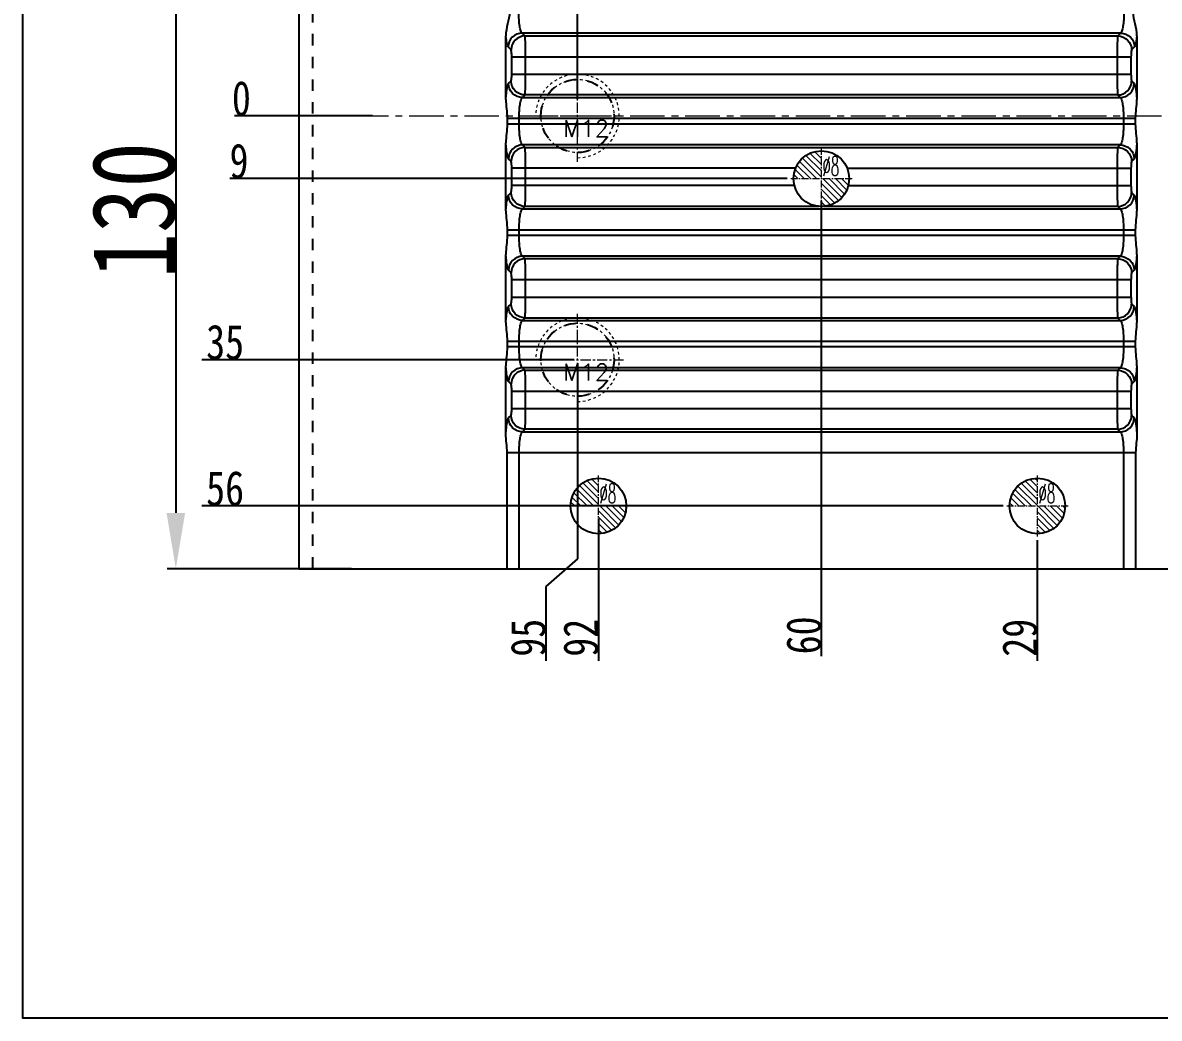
# Model space of a CAD drawing. Header units: millimetres. Extents: x 2673 to 5721, y -10743 to 3474.
# Drawn here: x 3551.6 to 3714.7, y -4053.2 to -3910.2 of the extents above; entities that cross this region are included whole.
import ezdxf

# ---------------------------------------------------------------- set-up
doc = ezdxf.new("R2010")
doc.units = ezdxf.units.MM
doc.header["$LTSCALE"] = 16.335
doc.header["$PDMODE"] = 3
doc.header["$PDSIZE"] = 0.3125
doc.linetypes.add('CENTER', pattern=[0.6, 0.375, -0.075, 0.075, -0.075])
doc.linetypes.add('HIDDEN', pattern=[0.2, 0.1, -0.1])
doc.layers.get('0').update_dxf_attribs({"linetype": 'CONTINUOUS'})
doc.layers.get('Defpoints').update_dxf_attribs({"linetype": 'CONTINUOUS'})
doc.layers.add('DEFAULT_2', color=8, linetype='HIDDEN')
for name, color, linetype, lineweight in [('dim', 82, 'CONTINUOUS', 9), ('epin', 13, 'CONTINUOUS', 9), ('screw', 33, 'CONTINUOUS', 13)]:
    doc.layers.add(name, color=color, linetype=linetype, lineweight=lineweight)
doc.styles.get("Standard").update_dxf_attribs({"font": 'txt', "width": 0.8})
doc.styles.add('TXT', font='txt.shx', dxfattribs={"bigfont": 'gbcbig.shx'})
doc.styles.add('TXT05', font='txt.shx', dxfattribs={"width": 0.5, "bigfont": 'gbcbig.shx'})
doc.dimstyles.new('ISO-25', dxfattribs={"dimtxt": 12, "dimasz": 8, "dimexe": 1.25, "dimexo": 0.625, "dimgap": 0, "dimtad": 1, "dimdsep": 46, "dimtxsty": 'Standard', "dimcen": 0, "dimclrd": 4, "dimclre": 4, "dimclrt": 6, "dimazin": 0, "dimtfac": 1, "dimtofl": 0, "dimtmove": 0, "dimatfit": 3, "dimfxl": 0, "dimarcsym": 0})

# ---------------------------------------------------------------- blocks, each defined once
blk = doc.blocks.new('epin_ejp_8')
at = {"layer": 'epin', "ltscale": 0.5}
h = blk.add_hatch(dxfattribs=at)
h.set_pattern_fill('_ANSI31', color=123, scale=0.2, angle=90, style=0)
h.set_pattern_definition([(135, (-3069.6252, 813.4417), (-0.4490128, -0.4490128), [])])
h.paths.add_polyline_path([(0, 4, 0.414214), (-4, 0), (0, 0)])
h.paths.add_polyline_path([(4, 0), (0, 0), (0, -4, 0.414214)])
at = {"layer": 'epin', "color": 1, "linetype": 'CENTER', "ltscale": 0.16}
for p, q in [((0, -4.4), (0, 4.4)), ((-4.4, 0), (4.4, 0))]:
    blk.add_line(p, q, dxfattribs=at)
at = {"layer": 'epin', "ltscale": 0.5}
blk.add_circle((0, 0), 4, dxfattribs=at)
at = {"layer": 'epin', "color": 6, "ltscale": 0.5, "style": 'TXT05', "width": 0.5}
blk.add_text('%%c8', height=2.8, dxfattribs=at).set_placement((0.16, 0.4))
blk = doc.blocks.new('screw_m12_g')
at = {"layer": 'screw', "color": 1, "linetype": 'CENTER', "ltscale": 0.24}
for p, q in [((0, -6.6), (0, 6.6)), ((-6.6, 0), (6.6, 0))]:
    blk.add_line(p, q, dxfattribs=at)
at = {"layer": 'screw', "color": 33, "linetype": 'HIDDEN', "ltscale": 0.24}
blk.add_circle((0, 0), 5.25, dxfattribs=at)
at = {"layer": 'screw', "color": 92, "linetype": 'HIDDEN', "ltscale": 0.24}
blk.add_arc((0, 0), 6, 270, 180, dxfattribs=at)
at = {"layer": 'screw', "color": 6, "style": 'TXT'}
blk.add_text('M12', height=2.4, dxfattribs=at).set_placement((-2.04, -3))
blk = doc.blocks.new('*D595')
at = {"layer": 'Defpoints', "color": 0}
for p in [(3583.99, -3923.6), (3602.3, -3923.6), (3726.22, -3923.6)]:
    blk.add_point(p, dxfattribs=at)
at = {"layer": 'dim', "color": 4, "lineweight": -2}
blk.add_line((3601.8, -3923.6), (3581.99, -3923.6), dxfattribs=at)
at = {"layer": 'dim', "color": 6, "insert": (3582.99, -3921.1), "char_height": 5, "attachment_point": 5}
blk.add_mtext('0', dxfattribs=at)
blk = doc.blocks.new('*D596')
at = {"layer": 'Defpoints', "color": 0}
for p in [(3726.22, -3923.6), (3583.99, -3932.6), (3661.82, -3932.6)]:
    blk.add_point(p, dxfattribs=at)
at = {"layer": 'dim', "color": 4, "lineweight": -2}
blk.add_line((3661.32, -3932.6), (3581.32, -3932.6), dxfattribs=at)
at = {"layer": 'dim', "color": 6, "insert": (3582.65, -3930.1), "char_height": 5, "attachment_point": 5}
blk.add_mtext('9', dxfattribs=at)
blk = doc.blocks.new('*D597')
at = {"layer": 'Defpoints', "color": 0}
for p in [(3726.22, -3923.6), (3583.99, -3958.6), (3631.22, -3958.6)]:
    blk.add_point(p, dxfattribs=at)
at = {"layer": 'dim', "color": 4, "lineweight": -2}
blk.add_line((3630.72, -3958.6), (3577.32, -3958.6), dxfattribs=at)
at = {"layer": 'dim', "color": 6, "insert": (3580.65, -3956.1), "char_height": 5, "attachment_point": 5}
blk.add_mtext('35', dxfattribs=at)
blk = doc.blocks.new('*D598')
at = {"layer": 'Defpoints', "color": 0}
for p in [(3726.22, -3923.6), (3583.99, -3979.6), (3692.82, -3979.6)]:
    blk.add_point(p, dxfattribs=at)
at = {"layer": 'dim', "color": 4, "lineweight": -2}
blk.add_line((3692.32, -3979.6), (3577.32, -3979.6), dxfattribs=at)
at = {"layer": 'dim', "color": 6, "insert": (3580.65, -3977.1), "char_height": 5, "attachment_point": 5}
blk.add_mtext('56', dxfattribs=at)
blk = doc.blocks.new('*D599')
at = {"layer": 'Defpoints', "color": 0}
for p in [(3726.22, -3923.6), (3697.22, -3984), (3697.22, -3995.18)]:
    blk.add_point(p, dxfattribs=at)
at = {"layer": 'dim', "color": 4, "lineweight": -2}
blk.add_line((3697.22, -3984.5), (3697.22, -4001.85), dxfattribs=at)
at = {"layer": 'dim', "color": 6, "insert": (3694.72, -3998.52), "char_height": 5, "attachment_point": 5, "rotation": 90}
blk.add_mtext('29', dxfattribs=at)
blk = doc.blocks.new('*D600')
at = {"layer": 'Defpoints', "color": 0}
for p in [(3726.22, -3923.6), (3666.22, -3935.26), (3666.22, -3995.18)]:
    blk.add_point(p, dxfattribs=at)
at = {"layer": 'dim', "color": 4, "lineweight": -2}
blk.add_line((3666.22, -3935.76), (3666.22, -4001.18), dxfattribs=at)
at = {"layer": 'dim', "color": 6, "insert": (3663.72, -3998.18), "char_height": 5, "attachment_point": 5, "rotation": 90}
blk.add_mtext('60', dxfattribs=at)
blk = doc.blocks.new('*D601')
at = {"layer": 'Defpoints', "color": 0}
for p in [(3726.22, -3923.6), (3634.22, -3980.92), (3634.22, -3995.18)]:
    blk.add_point(p, dxfattribs=at)
at = {"layer": 'dim', "color": 4, "lineweight": -2}
blk.add_line((3634.22, -3981.42), (3634.22, -4001.85), dxfattribs=at)
at = {"layer": 'dim', "color": 6, "insert": (3631.72, -3998.52), "char_height": 5, "attachment_point": 5, "rotation": 90}
blk.add_mtext('92', dxfattribs=at)
blk = doc.blocks.new('*D602')
at = {"layer": 'Defpoints', "color": 0}
for p in [(3726.22, -3923.6), (3631.22, -3958.6), (3626.67, -3995.18)]:
    blk.add_point(p, dxfattribs=at)
at = {"layer": 'dim', "color": 4, "lineweight": -2}
for p, q in [((3631.22, -3959.1), (3631.22, -3987.18)), ((3631.22, -3987.18), (3626.67, -3991.18)), ((3626.67, -3991.18), (3626.67, -4001.85))]:
    blk.add_line(p, q, dxfattribs=at)
at = {"layer": 'dim', "color": 6, "insert": (3624.17, -3998.52), "char_height": 5, "attachment_point": 5, "rotation": 90}
blk.add_mtext('95', dxfattribs=at)
blk = doc.blocks.new('*D603')
at = {"layer": 'Defpoints', "color": 0}
for p in [(3631.22, -3852.7), (3631.22, -3921.67), (3726.22, -3923.6)]:
    blk.add_point(p, dxfattribs=at)
at = {"layer": 'dim', "color": 4, "lineweight": -2}
blk.add_line((3631.22, -3921.17), (3631.22, -3846.03), dxfattribs=at)
at = {"layer": 'dim', "color": 6, "insert": (3628.72, -3849.37), "char_height": 5, "attachment_point": 5, "rotation": 90}
blk.add_mtext('95', dxfattribs=at)
blk = doc.blocks.new('*D625')
at = {"color": 4, "lineweight": -2}
for p, q in [((3598.77, -3858.6), (3572.33, -3858.6)), ((3573.58, -3866.6), (3573.58, -3980.6)), ((3598.77, -3988.6), (3572.33, -3988.6))]:
    blk.add_line(p, q, dxfattribs=at)
at = {"color": 4}
for points in [[(3572.25, -3866.6), (3574.91, -3866.6), (3573.58, -3858.6)], [(3572.25, -3980.6), (3574.91, -3980.6), (3573.58, -3988.6)]]:
    blk.add_solid(points, dxfattribs=at)
at = {"layer": 'Defpoints', "color": 0}
for p in [(3599.4, -3858.6), (3573.58, -3988.6), (3599.4, -3988.6)]:
    blk.add_point(p, dxfattribs=at)
at = {"color": 6, "insert": (3567.58, -3937.14), "char_height": 12, "attachment_point": 5, "rotation": 90}
blk.add_mtext('130', dxfattribs=at)

msp = doc.modelspace()

# ---------------------------------------------------------------- linework, layer by layer
at = {"color": 7, "linetype": 'Continuous'}
for p, q in [((3591.224, -3858.599), (3591.224, -3988.6)), ((3620.944, -3921.231), (3620.944, -3912.069)), ((3623.681, -3912.112), (3623.268, -3911.7)), ((3709.181, -3911.7), (3623.268, -3911.7)), ((3623.681, -3912.112), (3708.768, -3912.112)), ((3709.181, -3911.7), (3708.768, -3912.112)), ((3711.505, -3912.069), (3711.505, -3921.232)), ((3621.691, -3914.101), (3621.279, -3913.689)), ((3711.17, -3913.689), (3710.757, -3914.101)), ((3621.786, -3917.602), (3621.786, -3915.096)), ((3621.786, -3915.096), (3710.663, -3915.096)), ((3623.775, -3917.602), (3623.775, -3915.096)), ((3708.674, -3915.096), (3708.674, -3917.602)), ((3710.663, -3915.096), (3710.663, -3917.602)), ((3621.786, -3917.602), (3710.663, -3917.602)), ((3621.331, -3918.957), (3621.691, -3918.597)), ((3710.757, -3918.597), (3711.118, -3918.957)), ((3623.32, -3920.946), (3623.681, -3920.586)), ((3623.32, -3920.946), (3709.129, -3920.946)), ((3708.768, -3920.586), (3623.681, -3920.586)), ((3708.768, -3920.586), (3709.129, -3920.946)), ((3621.118, -3923.93), (3621.118, -3924.768)), ((3621.118, -3923.93), (3709.599, -3923.93)), ((3622.85, -3924.769), (3622.85, -3923.93)), ((3709.599, -3923.929), (3711.331, -3923.93)), ((3709.599, -3923.93), (3709.599, -3924.769)), ((3711.331, -3924.768), (3711.331, -3923.93)), ((3622.85, -3924.769), (3621.118, -3924.768)), ((3711.331, -3924.768), (3622.85, -3924.769)), ((3620.944, -3937.231), (3620.944, -3927.467)), ((3623.681, -3928.112), (3623.32, -3927.752)), ((3709.129, -3927.752), (3623.32, -3927.752)), ((3709.129, -3927.752), (3708.768, -3928.112)), ((3711.505, -3927.467), (3711.505, -3937.232)), ((3623.681, -3928.112), (3708.768, -3928.112)), ((3621.691, -3930.101), (3621.331, -3929.741)), ((3711.118, -3929.741), (3710.757, -3930.101)), ((3621.786, -3933.602), (3621.786, -3931.096)), ((3662.518, -3931.096), (3621.786, -3931.096)), ((3623.775, -3933.602), (3623.775, -3931.096)), ((3669.931, -3931.096), (3710.663, -3931.096)), ((3708.674, -3931.096), (3708.674, -3933.602)), ((3710.663, -3931.096), (3710.663, -3933.602)), ((3662.352, -3933.602), (3621.786, -3933.602)), ((3670.097, -3933.602), (3710.663, -3933.602)), ((3621.331, -3934.957), (3621.691, -3934.597)), ((3710.757, -3934.597), (3711.118, -3934.957)), ((3623.32, -3936.946), (3623.681, -3936.586)), ((3623.32, -3936.946), (3709.129, -3936.946)), ((3665.893, -3936.586), (3623.681, -3936.586)), ((3708.768, -3936.586), (3666.556, -3936.586)), ((3708.768, -3936.586), (3709.129, -3936.946)), ((3621.118, -3939.93), (3621.118, -3940.768)), ((3621.118, -3939.93), (3709.599, -3939.93)), ((3622.85, -3940.769), (3621.118, -3940.768)), ((3622.85, -3940.769), (3622.85, -3939.93)), ((3711.331, -3940.768), (3622.85, -3940.769)), ((3709.599, -3939.929), (3711.331, -3939.93)), ((3709.599, -3939.93), (3709.599, -3940.769)), ((3711.331, -3940.768), (3711.331, -3939.93)), ((3620.944, -3953.231), (3620.944, -3943.467)), ((3623.681, -3944.112), (3623.32, -3943.752)), ((3709.129, -3943.752), (3623.32, -3943.752)), ((3709.129, -3943.752), (3708.768, -3944.112)), ((3711.505, -3943.467), (3711.505, -3953.232)), ((3708.768, -3944.112), (3623.681, -3944.112)), ((3621.691, -3946.101), (3621.331, -3945.741)), ((3621.786, -3949.602), (3621.786, -3947.096)), ((3621.786, -3947.096), (3710.663, -3947.096)), ((3623.775, -3949.602), (3623.775, -3947.096)), ((3708.674, -3947.096), (3708.674, -3949.602)), ((3710.663, -3947.096), (3710.663, -3949.602)), ((3711.118, -3945.741), (3710.757, -3946.101)), ((3621.331, -3950.957), (3621.691, -3950.597)), ((3621.786, -3949.602), (3710.663, -3949.602)), ((3710.757, -3950.597), (3711.118, -3950.957)), ((3623.32, -3952.946), (3623.681, -3952.586)), ((3623.32, -3952.946), (3709.129, -3952.946)), ((3623.681, -3952.586), (3708.768, -3952.586)), ((3708.768, -3952.586), (3709.129, -3952.946)), ((3621.118, -3955.93), (3621.118, -3956.768)), ((3621.118, -3955.93), (3709.599, -3955.93)), ((3622.85, -3956.769), (3621.118, -3956.768)), ((3622.85, -3956.769), (3622.85, -3955.93)), ((3711.331, -3956.768), (3622.85, -3956.769)), ((3709.599, -3955.929), (3711.331, -3955.93)), ((3709.599, -3955.93), (3709.599, -3956.769)), ((3711.331, -3956.768), (3711.331, -3955.93)), ((3620.944, -3969.231), (3620.944, -3959.467)), ((3623.681, -3960.112), (3623.32, -3959.752)), ((3709.129, -3959.752), (3623.32, -3959.752)), ((3623.681, -3960.112), (3708.768, -3960.112)), ((3709.129, -3959.752), (3708.768, -3960.112)), ((3711.505, -3959.467), (3711.505, -3969.231)), ((3621.691, -3962.101), (3621.331, -3961.741)), ((3711.118, -3961.741), (3710.757, -3962.101)), ((3621.786, -3965.602), (3621.786, -3963.096)), ((3621.786, -3963.096), (3710.663, -3963.096)), ((3623.775, -3965.602), (3623.775, -3963.096)), ((3708.674, -3963.096), (3708.674, -3965.602)), ((3710.663, -3963.096), (3710.663, -3965.602)), ((3621.331, -3966.957), (3621.691, -3966.597)), ((3621.786, -3965.602), (3710.663, -3965.602)), ((3710.757, -3966.597), (3711.118, -3966.957)), ((3623.32, -3968.946), (3623.681, -3968.586)), ((3623.32, -3968.946), (3709.129, -3968.946)), ((3708.768, -3968.586), (3623.681, -3968.586)), ((3708.768, -3968.586), (3709.129, -3968.946)), ((3621.118, -3988.6), (3621.118, -3971.93)), ((3621.118, -3971.93), (3711.331, -3971.93)), ((3622.85, -3988.6), (3622.85, -3971.93)), ((3709.599, -3971.93), (3709.599, -3988.6)), ((3711.331, -3971.93), (3711.331, -3988.6)), ((3591.224, -3988.6), (3861.224, -3988.6))]:
    msp.add_line(p, q, dxfattribs=at)
msp.add_lwpolyline([(3551.607, -3818.102), (3993.072, -3818.102), (3993.072, -4053.159), (3551.607, -4053.159)], close=True)
for centre in [(3666.224, -3932.6), (3634.224, -3979.6), (3697.224, -3979.6)]:
    msp.add_circle(centre, 4, dxfattribs=at)
for points, knots in [([(3621.474, -3908.716), (3621.474, -3909.282), (3621.171, -3910.386), (3620.944, -3911.503), (3620.944, -3912.069)], [0, 0, 0, 0, 0.4999368, 1, 1, 1, 1]), ([(3623.268, -3911.7), (3623.227, -3911.675), (3623.154, -3911.573), (3623.026, -3911.252), (3622.908, -3910.645), (3622.817, -3909.751), (3622.797, -3909.077), (3622.797, -3908.716)], [0, 0, 0, 0, 0.0461852, 0.1180714, 0.339768, 0.6463973, 1, 1, 1, 1]), ([(3709.652, -3908.716), (3709.652, -3909.077), (3709.631, -3909.751), (3709.541, -3910.645), (3709.423, -3911.252), (3709.295, -3911.573), (3709.222, -3911.675), (3709.181, -3911.7)], [0, 0, 0, 0, 0.3535606, 0.660167, 0.8818903, 0.9538043, 1, 1, 1, 1]), ([(3711.505, -3912.069), (3711.505, -3911.503), (3711.278, -3910.386), (3710.975, -3909.282), (3710.975, -3908.716)], [0, 0, 0, 0, 0.5000767, 1, 1, 1, 1]), ([(3621.279, -3913.689), (3621.231, -3913.641), (3621.163, -3913.463), (3621.08, -3913.13), (3621.004, -3912.645), (3620.963, -3912.276), (3620.944, -3912.069)], [0, 0, 0, 0, 0.1206415, 0.3300033, 0.6260105, 1, 1, 1, 1]), ([(3623.775, -3915.096), (3623.775, -3914.737), (3623.77, -3914.068), (3623.755, -3913.274), (3623.735, -3912.742), (3623.721, -3912.452), (3623.703, -3912.251), (3623.692, -3912.147), (3623.681, -3912.112)], [0, 0, 0, 0, 0.3601188, 0.6723581, 0.7971407, 0.8952897, 0.963606, 1, 1, 1, 1]), ([(3708.768, -3912.112), (3708.757, -3912.147), (3708.746, -3912.252), (3708.728, -3912.452), (3708.714, -3912.742), (3708.694, -3913.275), (3708.678, -3914.068), (3708.674, -3914.738), (3708.674, -3915.096)], [0, 0, 0, 0, 0.0364009, 0.1047734, 0.2030259, 0.3278918, 0.6400375, 1, 1, 1, 1]), ([(3708.768, -3912.112), (3709.274, -3912.118), (3710.321, -3912.548), (3710.752, -3913.595), (3710.757, -3914.101)], [0, 0, 0, 0, 0.5, 1, 1, 1, 1]), ([(3711.505, -3912.069), (3711.485, -3912.275), (3711.444, -3912.645), (3711.369, -3913.129), (3711.286, -3913.463), (3711.217, -3913.641), (3711.17, -3913.689)], [0, 0, 0, 0, 0.3739877, 0.6699825, 0.8793445, 1, 1, 1, 1]), ([(3621.786, -3915.096), (3621.786, -3914.976), (3621.781, -3914.754), (3621.766, -3914.452), (3621.734, -3914.247), (3621.717, -3914.127), (3621.691, -3914.101)], [0, 0, 0, 0, 0.3580214, 0.6684533, 0.8909951, 1, 1, 1, 1]), ([(3710.757, -3914.101), (3710.732, -3914.127), (3710.715, -3914.247), (3710.683, -3914.452), (3710.668, -3914.754), (3710.663, -3914.976), (3710.663, -3915.096)], [0, 0, 0, 0, 0.1090677, 0.3317951, 0.6421345, 1, 1, 1, 1]), ([(3621.691, -3918.597), (3621.717, -3918.571), (3621.734, -3918.451), (3621.766, -3918.246), (3621.781, -3917.945), (3621.786, -3917.722), (3621.786, -3917.602)], [0, 0, 0, 0, 0.1090677, 0.3317951, 0.6421345, 1, 1, 1, 1]), ([(3623.681, -3920.586), (3623.692, -3920.552), (3623.703, -3920.447), (3623.721, -3920.246), (3623.735, -3919.956), (3623.755, -3919.424), (3623.77, -3918.63), (3623.775, -3917.961), (3623.775, -3917.602)], [0, 0, 0, 0, 0.0364009, 0.1047734, 0.2030259, 0.3278918, 0.6400375, 1, 1, 1, 1]), ([(3708.674, -3917.602), (3708.674, -3917.961), (3708.678, -3918.63), (3708.694, -3919.424), (3708.714, -3919.956), (3708.728, -3920.246), (3708.746, -3920.447), (3708.757, -3920.552), (3708.768, -3920.586)], [0, 0, 0, 0, 0.3601188, 0.6723581, 0.7971407, 0.8952897, 0.963606, 1, 1, 1, 1]), ([(3710.663, -3917.602), (3710.663, -3917.722), (3710.668, -3917.945), (3710.683, -3918.246), (3710.715, -3918.451), (3710.732, -3918.571), (3710.757, -3918.597)], [0, 0, 0, 0, 0.3580214, 0.6684533, 0.8909951, 1, 1, 1, 1]), ([(3620.944, -3921.231), (3620.963, -3920.941), (3621.007, -3920.422), (3621.091, -3919.737), (3621.19, -3919.273), (3621.269, -3919.02), (3621.331, -3918.957)], [0, 0, 0, 0, 0.3756474, 0.6752913, 0.8854541, 1, 1, 1, 1]), ([(3623.681, -3920.586), (3623.174, -3920.58), (3622.128, -3920.15), (3621.697, -3919.103), (3621.691, -3918.597)], [0, 0, 0, 0, 0.5, 1, 1, 1, 1]), ([(3711.118, -3918.957), (3711.18, -3919.02), (3711.259, -3919.273), (3711.358, -3919.737), (3711.442, -3920.422), (3711.486, -3920.942), (3711.505, -3921.232)], [0, 0, 0, 0, 0.1145056, 0.3246182, 0.6242482, 1, 1, 1, 1]), ([(3622.85, -3923.93), (3622.85, -3923.569), (3622.87, -3922.895), (3622.961, -3922.001), (3623.078, -3921.393), (3623.206, -3921.073), (3623.28, -3920.97), (3623.32, -3920.946)], [0, 0, 0, 0, 0.3535606, 0.660167, 0.8818903, 0.9538043, 1, 1, 1, 1]), ([(3709.129, -3920.946), (3709.169, -3920.97), (3709.243, -3921.073), (3709.371, -3921.393), (3709.488, -3922.001), (3709.579, -3922.894), (3709.599, -3923.569), (3709.599, -3923.93)], [0, 0, 0, 0, 0.0461852, 0.1180714, 0.339768, 0.6463973, 1, 1, 1, 1]), ([(3623.32, -3927.752), (3623.28, -3927.728), (3623.206, -3927.625), (3623.078, -3927.305), (3622.961, -3926.698), (3622.87, -3925.804), (3622.85, -3925.129), (3622.85, -3924.769)], [0, 0, 0, 0, 0.0461852, 0.1180714, 0.339768, 0.6463973, 1, 1, 1, 1]), ([(3709.599, -3924.769), (3709.599, -3925.129), (3709.579, -3925.804), (3709.488, -3926.698), (3709.371, -3927.305), (3709.243, -3927.625), (3709.169, -3927.728), (3709.129, -3927.752)], [0, 0, 0, 0, 0.3535606, 0.660167, 0.8818903, 0.9538043, 1, 1, 1, 1]), ([(3621.331, -3929.741), (3621.269, -3929.678), (3621.19, -3929.425), (3621.091, -3928.961), (3621.007, -3928.276), (3620.963, -3927.757), (3620.944, -3927.467)], [0, 0, 0, 0, 0.1145056, 0.3246182, 0.6242482, 1, 1, 1, 1]), ([(3711.505, -3927.467), (3711.486, -3927.757), (3711.442, -3928.277), (3711.358, -3928.961), (3711.259, -3929.425), (3711.18, -3929.678), (3711.118, -3929.741)], [0, 0, 0, 0, 0.3756474, 0.6752913, 0.8854541, 1, 1, 1, 1]), ([(3623.775, -3931.096), (3623.775, -3930.737), (3623.77, -3930.068), (3623.755, -3929.274), (3623.735, -3928.742), (3623.721, -3928.452), (3623.703, -3928.251), (3623.692, -3928.147), (3623.681, -3928.112)], [0, 0, 0, 0, 0.3601188, 0.6723581, 0.7971407, 0.8952897, 0.963606, 1, 1, 1, 1]), ([(3708.768, -3928.112), (3708.757, -3928.147), (3708.746, -3928.252), (3708.728, -3928.452), (3708.714, -3928.742), (3708.694, -3929.275), (3708.678, -3930.068), (3708.674, -3930.738), (3708.674, -3931.096)], [0, 0, 0, 0, 0.0364009, 0.1047734, 0.2030259, 0.3278918, 0.6400375, 1, 1, 1, 1]), ([(3708.768, -3928.112), (3709.274, -3928.118), (3710.321, -3928.548), (3710.752, -3929.595), (3710.757, -3930.101)], [0, 0, 0, 0, 0.5, 1, 1, 1, 1]), ([(3621.786, -3931.096), (3621.786, -3930.976), (3621.781, -3930.754), (3621.766, -3930.452), (3621.734, -3930.247), (3621.717, -3930.127), (3621.691, -3930.101)], [0, 0, 0, 0, 0.3580214, 0.6684533, 0.8909951, 1, 1, 1, 1]), ([(3710.757, -3930.101), (3710.732, -3930.127), (3710.715, -3930.247), (3710.683, -3930.452), (3710.668, -3930.754), (3710.663, -3930.976), (3710.663, -3931.096)], [0, 0, 0, 0, 0.1090677, 0.3317951, 0.6421345, 1, 1, 1, 1]), ([(3621.691, -3934.597), (3621.717, -3934.571), (3621.734, -3934.451), (3621.766, -3934.246), (3621.781, -3933.945), (3621.786, -3933.722), (3621.786, -3933.602)], [0, 0, 0, 0, 0.1090677, 0.3317951, 0.6421345, 1, 1, 1, 1]), ([(3623.681, -3936.586), (3623.692, -3936.552), (3623.703, -3936.447), (3623.721, -3936.246), (3623.735, -3935.956), (3623.755, -3935.424), (3623.77, -3934.63), (3623.775, -3933.961), (3623.775, -3933.602)], [0, 0, 0, 0, 0.0364009, 0.1047734, 0.2030259, 0.3278918, 0.6400375, 1, 1, 1, 1]), ([(3708.674, -3933.602), (3708.674, -3933.961), (3708.678, -3934.63), (3708.694, -3935.424), (3708.714, -3935.956), (3708.728, -3936.246), (3708.746, -3936.447), (3708.757, -3936.552), (3708.768, -3936.586)], [0, 0, 0, 0, 0.3601188, 0.6723581, 0.7971407, 0.8952897, 0.963606, 1, 1, 1, 1]), ([(3710.663, -3933.602), (3710.663, -3933.722), (3710.668, -3933.945), (3710.683, -3934.246), (3710.715, -3934.451), (3710.732, -3934.571), (3710.757, -3934.597)], [0, 0, 0, 0, 0.3580214, 0.6684533, 0.8909951, 1, 1, 1, 1]), ([(3620.944, -3937.231), (3620.963, -3936.941), (3621.007, -3936.422), (3621.091, -3935.737), (3621.19, -3935.273), (3621.269, -3935.02), (3621.331, -3934.957)], [0, 0, 0, 0, 0.3756474, 0.6752913, 0.8854541, 1, 1, 1, 1]), ([(3623.681, -3936.586), (3623.174, -3936.58), (3622.128, -3936.15), (3621.697, -3935.103), (3621.691, -3934.597)], [0, 0, 0, 0, 0.5, 1, 1, 1, 1]), ([(3711.118, -3934.957), (3711.18, -3935.02), (3711.259, -3935.273), (3711.358, -3935.737), (3711.442, -3936.422), (3711.486, -3936.942), (3711.505, -3937.232)], [0, 0, 0, 0, 0.1145056, 0.3246182, 0.6242482, 1, 1, 1, 1]), ([(3622.85, -3939.93), (3622.85, -3939.569), (3622.87, -3938.895), (3622.961, -3938.001), (3623.078, -3937.393), (3623.206, -3937.073), (3623.28, -3936.97), (3623.32, -3936.946)], [0, 0, 0, 0, 0.3535606, 0.660167, 0.8818903, 0.9538043, 1, 1, 1, 1]), ([(3709.129, -3936.946), (3709.169, -3936.97), (3709.243, -3937.073), (3709.371, -3937.393), (3709.488, -3938.001), (3709.579, -3938.894), (3709.599, -3939.569), (3709.599, -3939.93)], [0, 0, 0, 0, 0.0461852, 0.1180714, 0.339768, 0.6463973, 1, 1, 1, 1]), ([(3623.32, -3943.752), (3623.28, -3943.728), (3623.206, -3943.625), (3623.078, -3943.305), (3622.961, -3942.698), (3622.87, -3941.804), (3622.85, -3941.129), (3622.85, -3940.769)], [0, 0, 0, 0, 0.0461852, 0.1180714, 0.339768, 0.6463973, 1, 1, 1, 1]), ([(3709.599, -3940.769), (3709.599, -3941.129), (3709.579, -3941.804), (3709.488, -3942.698), (3709.371, -3943.305), (3709.243, -3943.625), (3709.169, -3943.728), (3709.129, -3943.752)], [0, 0, 0, 0, 0.3535606, 0.660167, 0.8818903, 0.9538043, 1, 1, 1, 1]), ([(3621.331, -3945.741), (3621.269, -3945.678), (3621.19, -3945.425), (3621.091, -3944.961), (3621.007, -3944.276), (3620.963, -3943.757), (3620.944, -3943.467)], [0, 0, 0, 0, 0.1145056, 0.3246182, 0.6242482, 1, 1, 1, 1]), ([(3711.505, -3943.467), (3711.486, -3943.757), (3711.442, -3944.277), (3711.358, -3944.961), (3711.259, -3945.425), (3711.18, -3945.678), (3711.118, -3945.741)], [0, 0, 0, 0, 0.3756474, 0.6752913, 0.8854541, 1, 1, 1, 1]), ([(3623.775, -3947.096), (3623.775, -3946.737), (3623.77, -3946.068), (3623.755, -3945.274), (3623.735, -3944.742), (3623.721, -3944.452), (3623.703, -3944.251), (3623.692, -3944.147), (3623.681, -3944.112)], [0, 0, 0, 0, 0.3601035, 0.6723621, 0.7971495, 0.8952974, 0.9636092, 1, 1, 1, 1]), ([(3708.768, -3944.112), (3708.757, -3944.147), (3708.746, -3944.252), (3708.728, -3944.452), (3708.714, -3944.742), (3708.694, -3945.275), (3708.678, -3946.068), (3708.674, -3946.737), (3708.674, -3947.096)], [0, 0, 0, 0, 0.0364027, 0.10478, 0.2030304, 0.3278874, 0.6400221, 1, 1, 1, 1]), ([(3621.786, -3947.096), (3621.786, -3946.976), (3621.781, -3946.754), (3621.766, -3946.452), (3621.734, -3946.247), (3621.717, -3946.127), (3621.691, -3946.101)], [0, 0, 0, 0, 0.358006, 0.6684572, 0.8910027, 1, 1, 1, 1]), ([(3710.757, -3946.101), (3710.732, -3946.127), (3710.715, -3946.247), (3710.683, -3946.452), (3710.668, -3946.754), (3710.663, -3946.976), (3710.663, -3947.096)], [0, 0, 0, 0, 0.1090744, 0.3317907, 0.6421191, 1, 1, 1, 1]), ([(3621.691, -3950.597), (3621.717, -3950.571), (3621.734, -3950.451), (3621.766, -3950.246), (3621.781, -3949.945), (3621.786, -3949.722), (3621.786, -3949.602)], [0, 0, 0, 0, 0.1090744, 0.3317907, 0.6421191, 1, 1, 1, 1]), ([(3623.681, -3952.586), (3623.692, -3952.552), (3623.703, -3952.447), (3623.721, -3952.246), (3623.735, -3951.956), (3623.755, -3951.424), (3623.77, -3950.63), (3623.775, -3949.961), (3623.775, -3949.602)], [0, 0, 0, 0, 0.0364027, 0.10478, 0.2030304, 0.3278874, 0.6400221, 1, 1, 1, 1]), ([(3708.674, -3949.602), (3708.674, -3949.961), (3708.678, -3950.63), (3708.694, -3951.424), (3708.714, -3951.956), (3708.728, -3952.246), (3708.746, -3952.447), (3708.757, -3952.552), (3708.768, -3952.586)], [0, 0, 0, 0, 0.3601035, 0.6723621, 0.7971495, 0.8952974, 0.9636092, 1, 1, 1, 1]), ([(3710.663, -3949.602), (3710.663, -3949.722), (3710.668, -3949.945), (3710.683, -3950.246), (3710.715, -3950.451), (3710.732, -3950.571), (3710.757, -3950.597)], [0, 0, 0, 0, 0.358006, 0.6684572, 0.8910027, 1, 1, 1, 1]), ([(3620.944, -3953.231), (3620.963, -3952.941), (3621.007, -3952.422), (3621.091, -3951.737), (3621.19, -3951.273), (3621.269, -3951.02), (3621.331, -3950.957)], [0, 0, 0, 0, 0.3756474, 0.6752913, 0.8854541, 1, 1, 1, 1]), ([(3711.118, -3950.957), (3711.18, -3951.02), (3711.259, -3951.273), (3711.358, -3951.737), (3711.442, -3952.422), (3711.486, -3952.942), (3711.505, -3953.232)], [0, 0, 0, 0, 0.1145056, 0.3246182, 0.6242482, 1, 1, 1, 1]), ([(3622.85, -3955.93), (3622.85, -3955.569), (3622.87, -3954.895), (3622.961, -3954.001), (3623.078, -3953.393), (3623.206, -3953.073), (3623.28, -3952.97), (3623.32, -3952.946)], [0, 0, 0, 0, 0.3535606, 0.660167, 0.8818903, 0.9538043, 1, 1, 1, 1]), ([(3709.129, -3952.946), (3709.169, -3952.97), (3709.243, -3953.073), (3709.371, -3953.393), (3709.488, -3954.001), (3709.579, -3954.894), (3709.599, -3955.569), (3709.599, -3955.93)], [0, 0, 0, 0, 0.0461852, 0.1180714, 0.339768, 0.6463973, 1, 1, 1, 1]), ([(3623.32, -3959.752), (3623.28, -3959.728), (3623.206, -3959.625), (3623.078, -3959.305), (3622.961, -3958.698), (3622.87, -3957.804), (3622.85, -3957.129), (3622.85, -3956.769)], [0, 0, 0, 0, 0.0461852, 0.1180714, 0.339768, 0.6463973, 1, 1, 1, 1]), ([(3709.599, -3956.769), (3709.599, -3957.129), (3709.579, -3957.804), (3709.488, -3958.698), (3709.371, -3959.305), (3709.243, -3959.625), (3709.169, -3959.728), (3709.129, -3959.752)], [0, 0, 0, 0, 0.3535606, 0.660167, 0.8818903, 0.9538043, 1, 1, 1, 1]), ([(3621.331, -3961.741), (3621.269, -3961.678), (3621.19, -3961.425), (3621.091, -3960.961), (3621.007, -3960.276), (3620.963, -3959.757), (3620.944, -3959.467)], [0, 0, 0, 0, 0.1145056, 0.3246182, 0.6242482, 1, 1, 1, 1]), ([(3623.775, -3963.096), (3623.775, -3962.737), (3623.77, -3962.068), (3623.755, -3961.274), (3623.735, -3960.742), (3623.721, -3960.452), (3623.703, -3960.251), (3623.692, -3960.147), (3623.681, -3960.112)], [0, 0, 0, 0, 0.3601188, 0.6723581, 0.7971407, 0.8952897, 0.963606, 1, 1, 1, 1]), ([(3708.768, -3960.112), (3708.757, -3960.147), (3708.746, -3960.252), (3708.728, -3960.452), (3708.714, -3960.742), (3708.694, -3961.275), (3708.678, -3962.068), (3708.674, -3962.738), (3708.674, -3963.096)], [0, 0, 0, 0, 0.0364009, 0.1047734, 0.2030259, 0.3278918, 0.6400375, 1, 1, 1, 1]), ([(3708.768, -3960.112), (3709.274, -3960.118), (3710.321, -3960.548), (3710.752, -3961.595), (3710.757, -3962.101)], [0, 0, 0, 0, 0.5, 1, 1, 1, 1]), ([(3711.505, -3959.467), (3711.486, -3959.757), (3711.442, -3960.277), (3711.358, -3960.961), (3711.259, -3961.425), (3711.18, -3961.678), (3711.118, -3961.741)], [0, 0, 0, 0, 0.3756474, 0.6752913, 0.8854541, 1, 1, 1, 1]), ([(3621.786, -3963.096), (3621.786, -3962.976), (3621.781, -3962.754), (3621.766, -3962.452), (3621.734, -3962.247), (3621.717, -3962.127), (3621.691, -3962.101)], [0, 0, 0, 0, 0.3580214, 0.6684533, 0.8909951, 1, 1, 1, 1]), ([(3710.757, -3962.101), (3710.732, -3962.127), (3710.715, -3962.247), (3710.683, -3962.452), (3710.668, -3962.754), (3710.663, -3962.976), (3710.663, -3963.096)], [0, 0, 0, 0, 0.1090677, 0.3317951, 0.6421345, 1, 1, 1, 1]), ([(3621.691, -3966.597), (3621.717, -3966.571), (3621.734, -3966.451), (3621.766, -3966.246), (3621.781, -3965.945), (3621.786, -3965.722), (3621.786, -3965.602)], [0, 0, 0, 0, 0.1090677, 0.3317951, 0.6421345, 1, 1, 1, 1]), ([(3623.681, -3968.586), (3623.174, -3968.58), (3622.128, -3968.15), (3621.697, -3967.103), (3621.691, -3966.597)], [0, 0, 0, 0, 0.5, 1, 1, 1, 1]), ([(3623.681, -3968.586), (3623.692, -3968.552), (3623.703, -3968.447), (3623.721, -3968.246), (3623.735, -3967.956), (3623.755, -3967.424), (3623.77, -3966.63), (3623.775, -3965.961), (3623.775, -3965.602)], [0, 0, 0, 0, 0.0364009, 0.1047734, 0.2030259, 0.3278918, 0.6400375, 1, 1, 1, 1]), ([(3708.674, -3965.602), (3708.674, -3965.961), (3708.678, -3966.63), (3708.694, -3967.424), (3708.714, -3967.956), (3708.728, -3968.246), (3708.746, -3968.447), (3708.757, -3968.552), (3708.768, -3968.586)], [0, 0, 0, 0, 0.3601188, 0.6723581, 0.7971407, 0.8952897, 0.963606, 1, 1, 1, 1]), ([(3710.663, -3965.602), (3710.663, -3965.722), (3710.668, -3965.945), (3710.683, -3966.246), (3710.715, -3966.451), (3710.732, -3966.571), (3710.757, -3966.597)], [0, 0, 0, 0, 0.3580214, 0.6684533, 0.8909951, 1, 1, 1, 1]), ([(3620.944, -3969.231), (3620.963, -3968.941), (3621.007, -3968.422), (3621.091, -3967.737), (3621.19, -3967.273), (3621.269, -3967.02), (3621.331, -3966.957)], [0, 0, 0, 0, 0.3756334, 0.6752844, 0.885451, 1, 1, 1, 1]), ([(3711.118, -3966.957), (3711.18, -3967.02), (3711.259, -3967.273), (3711.358, -3967.737), (3711.442, -3968.422), (3711.486, -3968.941), (3711.505, -3969.231)], [0, 0, 0, 0, 0.1145215, 0.3246557, 0.6243166, 1, 1, 1, 1]), ([(3622.85, -3971.93), (3622.85, -3971.569), (3622.87, -3970.895), (3622.961, -3970.001), (3623.078, -3969.393), (3623.206, -3969.073), (3623.28, -3968.97), (3623.32, -3968.946)], [0, 0, 0, 0, 0.3535604, 0.6601668, 0.8818903, 0.9538043, 1, 1, 1, 1]), ([(3709.129, -3968.946), (3709.169, -3968.97), (3709.243, -3969.073), (3709.371, -3969.393), (3709.488, -3970.001), (3709.579, -3970.894), (3709.599, -3971.569), (3709.599, -3971.93)], [0, 0, 0, 0, 0.0461852, 0.1180715, 0.3397682, 0.6463979, 1, 1, 1, 1])]:
    msp.add_open_spline(points, degree=3, knots=knots, dxfattribs=at)
for points in [[(3623.268, -3911.7), (3622.762, -3911.705), (3621.715, -3912.136), (3621.284, -3913.183), (3621.279, -3913.689)], [(3623.681, -3912.112), (3623.174, -3912.118), (3622.128, -3912.548), (3621.697, -3913.595), (3621.691, -3914.101)], [(3709.181, -3911.7), (3709.687, -3911.705), (3710.734, -3912.136), (3711.165, -3913.183), (3711.17, -3913.689)], [(3623.32, -3920.946), (3622.814, -3920.941), (3621.767, -3920.51), (3621.337, -3919.463), (3621.331, -3918.957)], [(3708.768, -3920.586), (3709.274, -3920.58), (3710.321, -3920.15), (3710.752, -3919.103), (3710.757, -3918.597)], [(3709.129, -3920.946), (3709.635, -3920.941), (3710.681, -3920.51), (3711.112, -3919.463), (3711.118, -3918.957)], [(3620.944, -3921.231), (3620.944, -3922.132), (3621.118, -3923.028), (3621.118, -3923.93)], [(3711.331, -3923.93), (3711.331, -3923.028), (3711.505, -3922.132), (3711.505, -3921.231)], [(3621.118, -3924.768), (3621.118, -3925.67), (3620.944, -3926.566), (3620.944, -3927.467)], [(3711.505, -3927.467), (3711.505, -3926.566), (3711.331, -3925.67), (3711.331, -3924.768)], [(3623.32, -3927.752), (3622.814, -3927.758), (3621.767, -3928.188), (3621.337, -3929.235), (3621.331, -3929.741)], [(3709.129, -3927.752), (3709.635, -3927.758), (3710.681, -3928.188), (3711.112, -3929.235), (3711.118, -3929.741)], [(3623.681, -3928.112), (3623.174, -3928.118), (3622.128, -3928.548), (3621.697, -3929.595), (3621.691, -3930.101)], [(3623.32, -3936.946), (3622.814, -3936.941), (3621.767, -3936.51), (3621.337, -3935.463), (3621.331, -3934.957)], [(3708.768, -3936.586), (3709.274, -3936.58), (3710.321, -3936.15), (3710.752, -3935.103), (3710.757, -3934.597)], [(3709.129, -3936.946), (3709.635, -3936.941), (3710.681, -3936.51), (3711.112, -3935.463), (3711.118, -3934.957)], [(3620.944, -3937.231), (3620.944, -3938.132), (3621.118, -3939.028), (3621.118, -3939.93)], [(3711.331, -3939.93), (3711.331, -3939.028), (3711.505, -3938.132), (3711.505, -3937.231)], [(3621.118, -3940.768), (3621.118, -3941.67), (3620.944, -3942.566), (3620.944, -3943.467)], [(3711.505, -3943.467), (3711.505, -3942.566), (3711.331, -3941.67), (3711.331, -3940.768)], [(3623.32, -3943.752), (3622.814, -3943.758), (3621.767, -3944.188), (3621.337, -3945.235), (3621.331, -3945.741)], [(3709.129, -3943.752), (3709.635, -3943.758), (3710.681, -3944.188), (3711.112, -3945.235), (3711.118, -3945.741)], [(3623.681, -3944.112), (3623.174, -3944.118), (3622.128, -3944.548), (3621.697, -3945.595), (3621.691, -3946.101)], [(3708.768, -3944.112), (3709.274, -3944.118), (3710.321, -3944.548), (3710.752, -3945.595), (3710.757, -3946.101)], [(3623.681, -3952.586), (3623.174, -3952.58), (3622.128, -3952.15), (3621.697, -3951.103), (3621.691, -3950.597)], [(3708.768, -3952.586), (3709.274, -3952.58), (3710.321, -3952.15), (3710.752, -3951.103), (3710.757, -3950.597)], [(3623.32, -3952.946), (3622.814, -3952.941), (3621.767, -3952.51), (3621.337, -3951.463), (3621.331, -3950.957)], [(3709.129, -3952.946), (3709.635, -3952.941), (3710.681, -3952.51), (3711.112, -3951.463), (3711.118, -3950.957)], [(3620.944, -3953.231), (3620.944, -3954.132), (3621.118, -3955.028), (3621.118, -3955.93)], [(3711.331, -3955.93), (3711.331, -3955.028), (3711.505, -3954.132), (3711.505, -3953.231)], [(3621.118, -3956.768), (3621.118, -3957.67), (3620.944, -3958.566), (3620.944, -3959.467)], [(3711.505, -3959.467), (3711.505, -3958.566), (3711.331, -3957.67), (3711.331, -3956.768)], [(3623.32, -3959.752), (3622.814, -3959.758), (3621.767, -3960.188), (3621.337, -3961.235), (3621.331, -3961.741)], [(3623.681, -3960.112), (3623.174, -3960.118), (3622.128, -3960.548), (3621.697, -3961.595), (3621.691, -3962.101)], [(3709.129, -3959.752), (3709.635, -3959.758), (3710.681, -3960.188), (3711.112, -3961.235), (3711.118, -3961.741)], [(3708.768, -3968.586), (3709.274, -3968.58), (3710.321, -3968.15), (3710.752, -3967.103), (3710.757, -3966.597)], [(3623.32, -3968.946), (3622.814, -3968.941), (3621.767, -3968.51), (3621.337, -3967.463), (3621.331, -3966.957)], [(3709.129, -3968.946), (3709.635, -3968.941), (3710.681, -3968.51), (3711.112, -3967.463), (3711.118, -3966.957)], [(3621.118, -3971.93), (3621.118, -3971.028), (3620.944, -3970.132), (3620.944, -3969.231)], [(3711.505, -3969.231), (3711.505, -3970.132), (3711.331, -3971.028), (3711.331, -3971.93)]]:
    msp.add_open_spline(points, degree=3, dxfattribs=at)
at = {"layer": 'DEFAULT_2', "color": 8, "linetype": 'HIDDEN'}
msp.add_line((3593.224, -3988.6), (3593.224, -3901.1), dxfattribs=at)
for centre in [(3631.224, -3923.599), (3631.224, -3958.599)]:
    msp.add_circle(centre, 5.25, dxfattribs=at)
at = {"layer": 'epin', "color": 1, "linetype": 'CENTER', "ltscale": 0.808578}
msp.add_line((3591.224, -3923.599), (3861.224, -3923.599), dxfattribs=at)

# ---------------------------------------------------------------- block references
at = {"layer": 'epin'}
for p in [(3666.224, -3932.6), (3634.224, -3979.6), (3697.224, -3979.6)]:
    msp.add_blockref('epin_ejp_8', p, dxfattribs=at)
at = {"layer": 'screw'}
for p in [(3631.224, -3923.599), (3631.224, -3958.599)]:
    msp.add_blockref('screw_m12_g', p, dxfattribs=at)

# ---------------------------------------------------------------- dimensions: what is measured, and where the dimension line sits
dim = msp.add_linear_dim(base=(3573.581, -3988.6), p1=(3599.396, -3858.599), p2=(3599.396, -3988.6), angle=90, dimstyle='ISO-25', override={"dimfxl": 1.25})
dim.commit()
dim.dimension.update_dxf_attribs({"geometry": '*D625', "text_midpoint": (3573.581, -3937.135), "dimtype": 160})
at = {"layer": 'dim'}
for feature_location, offset, dtype, origin, picture, middle in [((3631.224, -3921.673), (0, 68.972), 1, (3726.224, -3923.599), '*D603', (3628.724, -3849.367)), ((3602.302121685, -3923.599163823), (-18.316738365, 0), 0, (3726.224434931, -3923.599163823), '*D595', (3582.98538332, -3921.099163823)), ((3631.224, -3958.599), (-47.239, 0), 0, (3726.224, -3923.599), '*D597', (3580.652, -3956.099)), ((3692.824, -3979.6), (-108.839, 0), 0, (3726.224, -3923.599), '*D598', (3580.652, -3977.1)), ((3661.824, -3932.6), (-77.839, 0), 0, (3726.224, -3923.599), '*D596', (3582.652, -3930.1)), ((3631.224, -3958.599), (-4.55, -36.585), 1, (3726.224, -3923.599), '*D602', (3624.174, -3998.517)), ((3634.224, -3980.925), (0, -14.259), 1, (3726.224, -3923.599), '*D601', (3631.724, -3998.517)), ((3666.224, -3935.256), (0, -59.927), 1, (3726.224, -3923.599), '*D600', (3663.724, -3998.184)), ((3697.224, -3984), (0, -11.184), 1, (3726.224, -3923.599), '*D599', (3694.724, -3998.517))]:
    dim = msp.add_ordinate_dim(feature_location=feature_location, offset=offset, dtype=dtype, origin=origin, dimstyle='ISO-25', override={"dimtxt": 5, "dimasz": 2, "dimexe": 0.49975, "dimexo": 0.49975, "dimfxl": 1.25}, dxfattribs=at)
    dim.commit()
    dim.dimension.update_dxf_attribs({"geometry": picture, "text_midpoint": middle})

doc.saveas('drawing.dxf')
